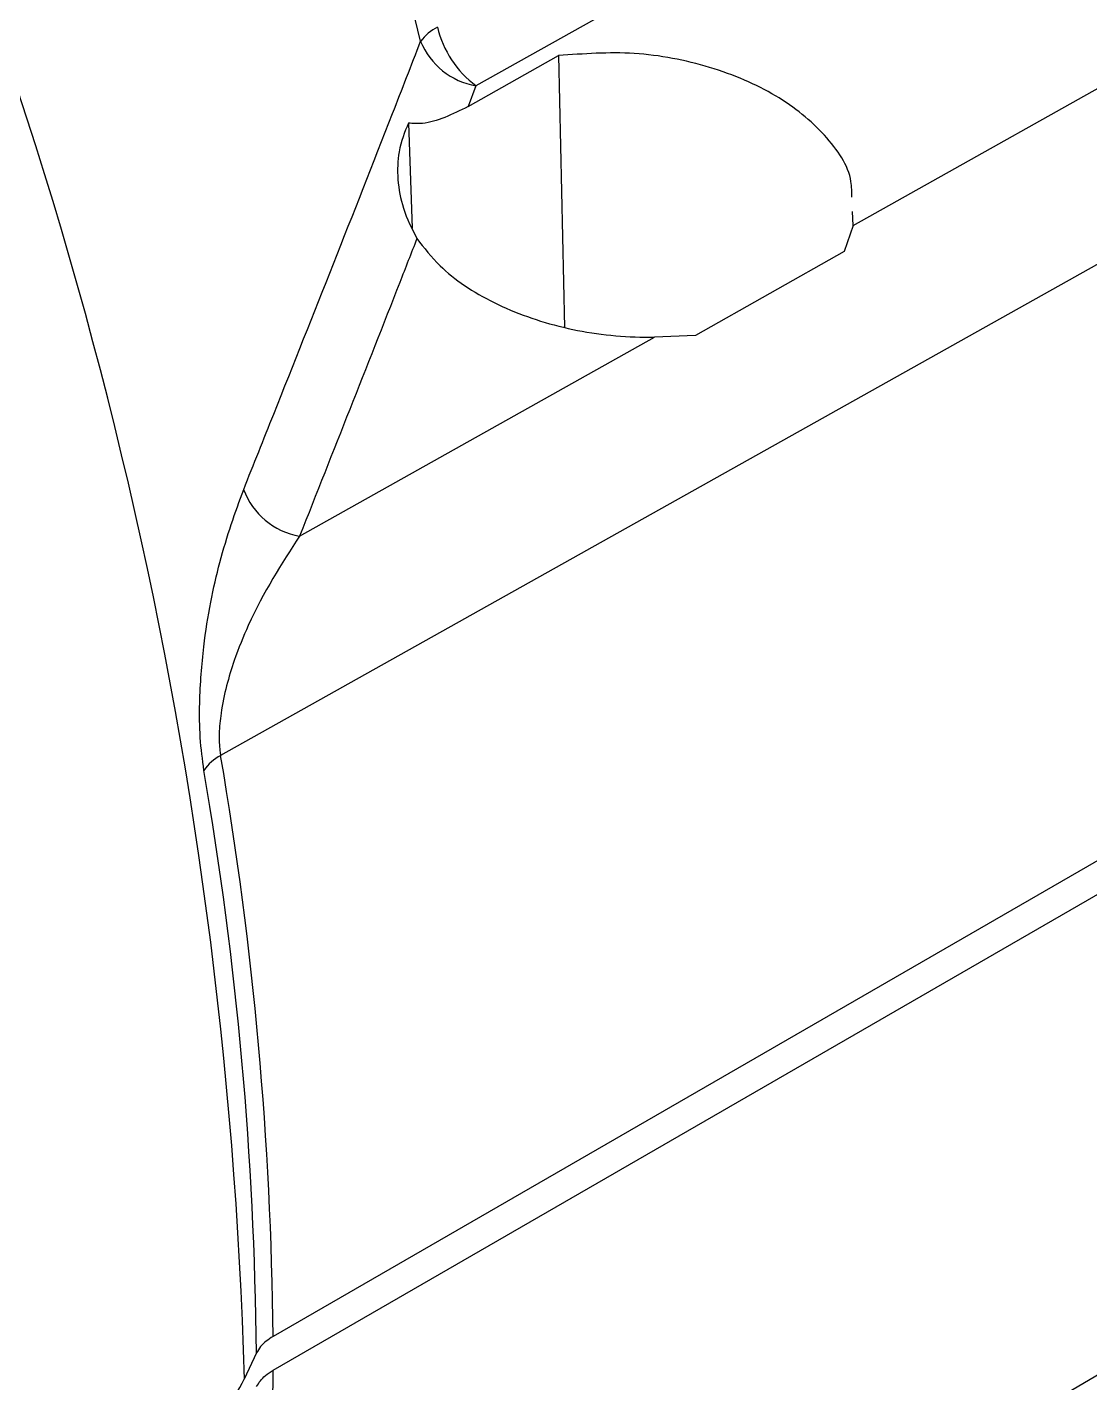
# Model space of a CAD drawing. Extents: x 16.7 to 113.1, y 4.5 to 84.5.
# Drawn here: x 29.715 to 30.745, y 10.339 to 11.653 of the extents above; entities that cross this region are included whole.
import ezdxf

# ---------------------------------------------------------------- set-up
doc = ezdxf.new("R2010")
doc.units = 0
doc.header["$MEASUREMENT"] = 0
doc.layers.add('OBJECT', color=7, linetype='CONTINUOUS')

msp = doc.modelspace()

# ---------------------------------------------------------------- linework, layer by layer
at = {"layer": 'OBJECT'}
for p, q in [((33.2654, 12.296), (29.9534, 10.3841)), ((29.9534, 10.3514), (33.2654, 12.2634)), ((30.1424, 11.5764), (30.23, 11.6258)), ((30.23, 11.6258), (30.2358, 11.3623)), ((30.1501, 11.5966), (30.1424, 11.5764)), ((30.0846, 11.5603), (30.0884, 11.4584)), ((30.5157, 11.461), (30.515, 11.4747)), ((30.5157, 11.461), (30.5071, 11.436)), ((30.5071, 11.436), (30.3629, 11.3545)), ((29.9791, 11.16), (30.3231, 11.353)), ((30.3629, 11.3545), (30.3231, 11.353)), ((29.9373, 10.368), (29.9255, 10.3427))]:
    msp.add_line(p, q, dxfattribs=at)
at = {"layer": 'OBJECT', "flags": 128}
for points in [[(33.0668, 13.2284), (32.1507, 12.7158), (31.2344, 12.2031), (30.1501, 11.5966)], [(33.2637, 12.8311), (33.0865, 12.7318), (32.3778, 12.3345), (29.9026, 10.9473)], [(30.5157, 11.461), (30.8326, 11.6388), (31.7477, 12.1523), (32.8138, 12.7506)], [(30.0104, 9.9102), (30.068, 9.9441), (30.7769, 10.3611), (33.2637, 11.8244)]]:
    msp.add_lwpolyline(points, dxfattribs=at)
at = {"layer": 'OBJECT'}
for centre, radius, start, end in [((26.0324, 10.6408), 4.185, 13.8093, 23.4219), ((25.5546, 10.2183), 4.3728, 1.6299, 25.364), ((30.1352, 11.6103), 0.0486, 117.4356, 142.8395), ((30.2086, 11.6757), 0.0983, 193.0569, 233.543), ((30.1619, 11.6662), 0.0706, 202.0797, 260.414), ((29.9909, 11.2292), 0.0702, 199.8789, 260.2922), ((29.9224, 10.909), 0.0431, 117.3429, 146.5423), ((26.4433, 10.3515), 3.5102, 0.5313, 9.7723), ((26.4181, 10.3354), 3.5193, 0.5305, 9.7724), ((27.3039, 10.3583), 2.6495, 351.7223, 359.8511)]:
    msp.add_arc(centre, radius, start, end, dxfattribs=at)
for points, knots in [([(29.9249, 11.2053), (29.9346, 11.2296), (29.9832, 11.3511), (30.0405, 11.4958), (30.0874, 11.6164), (30.0964, 11.6397)], [0, 0, 0, 0, 0.167872, 0.839364, 1, 1, 1, 1]), ([(30.5144, 11.4885), (30.5144, 11.4936), (30.5146, 11.5142), (30.4905, 11.5498), (30.4434, 11.5888), (30.3782, 11.6165), (30.3035, 11.6312), (30.2544, 11.6276), (30.23, 11.6258)], [0, 0, 0, 0, 0.062375, 0.249368, 0.436897, 0.624938, 0.813071, 1, 1, 1, 1]), ([(30.1424, 11.5764), (30.1273, 11.569), (30.107, 11.5589), (30.0892, 11.56), (30.0846, 11.5603)], [0, 0, 0, 0, 0.74649, 1, 1, 1, 1]), ([(30.0846, 11.5603), (30.081, 11.5516), (30.0717, 11.5289), (30.0751, 11.483), (30.088, 11.458), (30.0928, 11.4485)], [0, 0, 0, 0, 0.281228, 0.727865, 1, 1, 1, 1]), ([(30.0928, 11.4485), (30.0873, 11.4343), (30.0497, 11.338), (30.0116, 11.2419), (29.9791, 11.16)], [0, 0, 0, 0, 0.147984, 1, 1, 1, 1]), ([(30.0928, 11.4485), (30.0998, 11.4395), (30.1179, 11.4161), (30.1655, 11.3844), (30.2335, 11.36), (30.2889, 11.3528), (30.3184, 11.3529), (30.3231, 11.353)], [0, 0, 0, 0, 0.162696, 0.424831, 0.687546, 0.950209, 1, 1, 1, 1]), ([(29.8864, 10.9328), (29.885, 10.9433), (29.8822, 10.9642), (29.8819, 11.0065), (29.8868, 11.0673), (29.9012, 11.1396), (29.9168, 11.1829), (29.9249, 11.2053)], [0, 0, 0, 0, 0.101178, 0.201859, 0.374018, 0.675191, 1, 1, 1, 1]), ([(29.9791, 11.16), (29.9617, 11.1331), (29.9386, 11.0977), (29.9142, 11.0368), (29.9039, 11.0007), (29.9008, 10.9693), (29.9013, 10.9553), (29.9023, 10.9488), (29.9026, 10.9473)], [0, 0, 0, 0, 0.49037, 0.647323, 0.850236, 0.921686, 0.982752, 1, 1, 1, 1]), ([(29.9534, 10.3841), (29.9488, 10.381), (29.9418, 10.3761), (29.9385, 10.3701), (29.9373, 10.368)], [0, 0, 0, 0, 0.643567, 1, 1, 1, 1]), ([(29.9373, 10.3354), (29.9397, 10.3392), (29.9434, 10.3451), (29.9508, 10.3497), (29.9534, 10.3514)], [0, 0, 0, 0, 0.643557, 1, 1, 1, 1]), ([(29.7313, 10.1293), (29.7519, 10.143), (29.8184, 10.1874), (29.8818, 10.2613), (29.914, 10.3213), (29.9255, 10.3427)], [0, 0, 0, 0, 0.224074, 0.723108, 1, 1, 1, 1])]:
    msp.add_open_spline(points, degree=3, knots=knots, dxfattribs=at)

doc.saveas('drawing.dxf')
